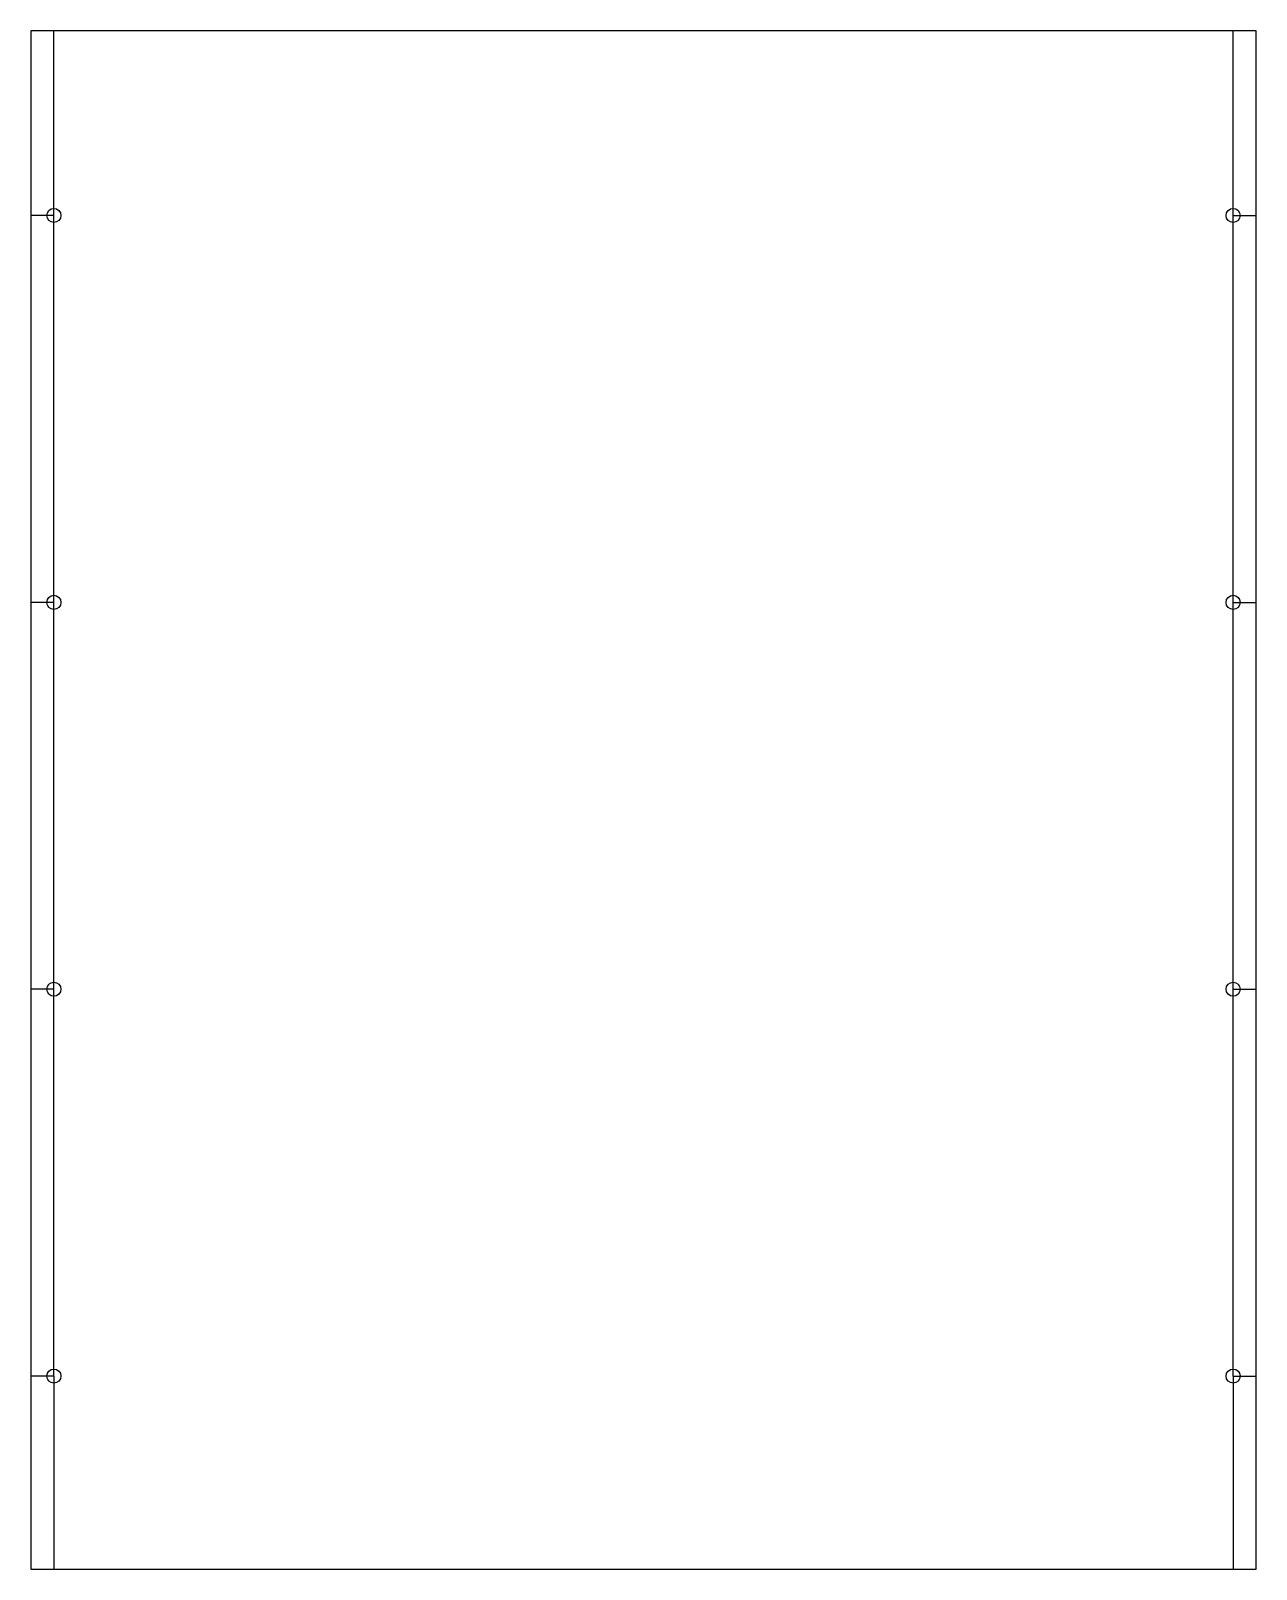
# Model space of a CAD drawing. Header units: millimetres. Extents: x -479 to -1, y 150 to 750.
import ezdxf

# ---------------------------------------------------------------- set-up
doc = ezdxf.new("R2010")
doc.units = ezdxf.units.MM
doc.layers.get('0').update_dxf_attribs({"linetype": 'CONTINUOUS'})

msp = doc.modelspace()

# ---------------------------------------------------------------- linework, layer by layer
for p, q in [((-470, 678.06), (-470, 750.1)), ((-10, 678.06), (-10, 750.1)), ((-470, 678.06), (-479, 678.06)), ((-470, 527.18), (-470, 678.06)), ((-10, 527.18), (-10, 678.06)), ((-10, 678.06), (-1, 678.06)), ((-470, 527.18), (-479, 527.18)), ((-470, 376.31), (-470, 527.18)), ((-10, 376.31), (-10, 527.18)), ((-10, 527.18), (-1, 527.18)), ((-470, 376.31), (-479, 376.31)), ((-470, 225.43), (-470, 376.31)), ((-10, 225.43), (-10, 376.31)), ((-10, 376.31), (-1, 376.31)), ((-470, 225.43), (-479, 225.43)), ((-470, 225.43), (-470, 150.1)), ((-10, 225.43), (-1, 225.43)), ((-10, 225.43), (-10, 150.1))]:
    msp.add_line(p, q)
msp.add_lwpolyline([(-479, 750.1), (-479, 150.1), (-1, 150.1), (-1, 750.1)], close=True)
for centre in [(-470, 678.06), (-10, 678.06), (-470, 527.18), (-10, 527.18), (-470, 376.31), (-10, 376.31), (-470, 225.43), (-10, 225.43)]:
    msp.add_circle(centre, 2.75)

doc.saveas('drawing.dxf')
